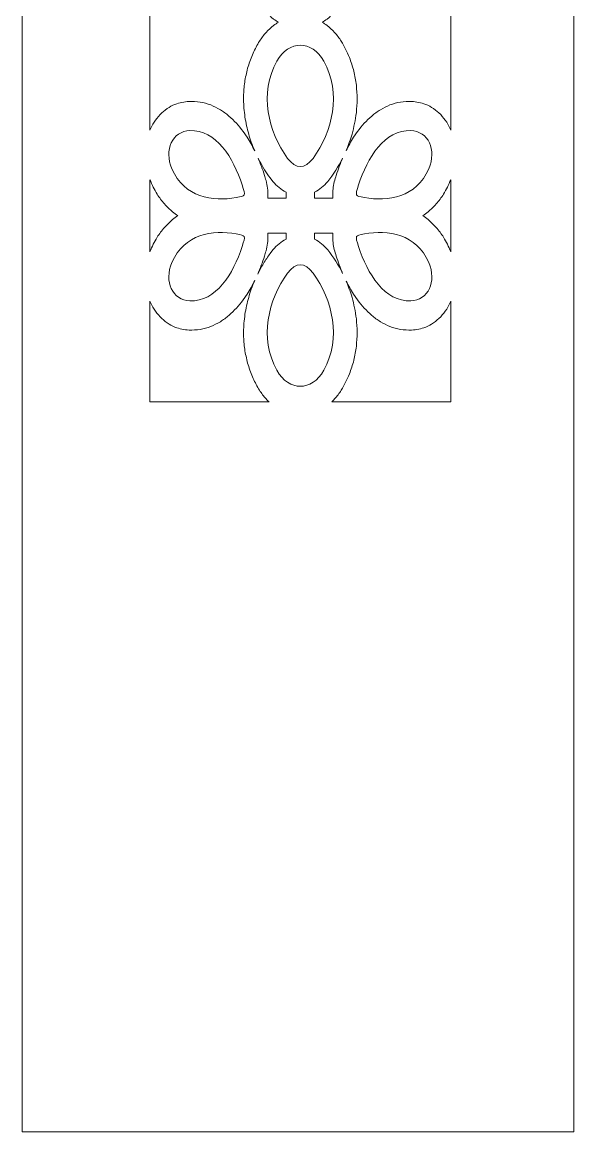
# Model space of a CAD drawing. Header units: centimetres. Extents: x -9.5 to -0.2, y -14.4 to 13.7.
# Drawn here: x -3.79 to -0.25, y -14.35 to -7.23 of the extents above; entities that cross this region are included whole.
import ezdxf

# ---------------------------------------------------------------- set-up
doc = ezdxf.new("R2010")
doc.units = ezdxf.units.CM
doc.header["$MEASUREMENT"] = 0
doc.layers.add('layer 1', color=7, linetype='Continuous')

msp = doc.modelspace()

# ---------------------------------------------------------------- linework, layer by layer
at = {"layer": 'layer 1', "color": 177, "lineweight": 9}
for points, knots in [([(-0.24995, -14.3507), (-0.24995, -14.3507), (-3.79132, -14.3507), (-3.79132, -14.3507), (-3.79132, -14.3507), (-3.79132, -14.3507), (-3.79132, 13.74302), (-3.79132, 13.74302), (-3.79132, 13.74302), (-3.79132, 13.74302), (-0.24995, 13.74302), (-0.24995, 13.74302), (-0.24995, 13.74302), (-0.24995, 13.74302), (-0.24995, -14.3507), (-0.24995, -14.3507)], [0, 0, 0, 0, 0.2, 0.2, 0.2, 0.2, 0.4, 0.4, 0.4, 0.4, 0.6, 0.6, 0.6, 0.6, 1, 1, 1, 1]), ([(-2.29858, -8.05704), (-2.30639, -8.03903), (-2.31377, -8.02068), (-2.32084, -8.00169), (-2.32084, -8.00169), (-2.33269, -7.96669), (-2.34254, -7.9324), (-2.35115, -7.89596), (-2.35115, -7.89596), (-2.35875, -7.85824), (-2.36415, -7.82198), (-2.36784, -7.78335), (-2.36784, -7.78335), (-2.3696, -7.75368), (-2.3702, -7.72514), (-2.36971, -7.69538), (-2.36971, -7.69538), (-2.36801, -7.6649), (-2.36521, -7.63595), (-2.36106, -7.60582), (-2.36106, -7.60582), (-2.35552, -7.57516), (-2.34902, -7.5464), (-2.34093, -7.51661), (-2.34093, -7.51661), (-2.33131, -7.48653), (-2.32095, -7.45862), (-2.30883, -7.42994), (-2.30883, -7.42994), (-2.29615, -7.40341), (-2.28318, -7.37857), (-2.26833, -7.35381), (-2.26833, -7.35381), (-2.25479, -7.3337), (-2.24123, -7.31571), (-2.22591, -7.29765), (-2.22591, -7.29765), (-2.20998, -7.28095), (-2.19439, -7.26645), (-2.17696, -7.25221), (-2.17696, -7.25221), (-2.16663, -7.24483), (-2.15652, -7.23815), (-2.14615, -7.23191), (-2.14615, -7.23191), (-2.15652, -7.22566), (-2.16663, -7.219), (-2.17696, -7.21161), (-2.17696, -7.21161), (-2.19439, -7.19737), (-2.20998, -7.18287), (-2.22591, -7.16618), (-2.22591, -7.16618), (-2.24123, -7.14812), (-2.25479, -7.13013), (-2.26833, -7.11002), (-2.26833, -7.11002), (-2.28318, -7.08525), (-2.29615, -7.06041), (-2.30883, -7.03388), (-2.30883, -7.03388), (-2.32095, -7.00521), (-2.33131, -6.9773), (-2.34093, -6.94722), (-2.34093, -6.94722), (-2.34902, -6.91742), (-2.35552, -6.88867), (-2.36106, -6.858), (-2.36106, -6.858), (-2.36522, -6.82787), (-2.36801, -6.79893), (-2.36971, -6.76845), (-2.36971, -6.76845), (-2.3702, -6.73869), (-2.3696, -6.71014), (-2.36785, -6.68047), (-2.36785, -6.68047), (-2.36415, -6.64184), (-2.35875, -6.60558), (-2.35115, -6.56786), (-2.35115, -6.56786), (-2.34255, -6.53142), (-2.33269, -6.49712), (-2.32084, -6.46212), (-2.32084, -6.46212), (-2.31354, -6.44252), (-2.30589, -6.42362), (-2.29781, -6.40519), (-2.29781, -6.40519), (-2.31261, -6.43538), (-2.32885, -6.4647), (-2.34673, -6.4934), (-2.34673, -6.4934), (-2.34673, -6.4934), (-2.3721, -6.53036), (-2.3721, -6.53036), (-2.3721, -6.53036), (-2.40071, -6.56805), (-2.42974, -6.59988), (-2.46373, -6.63007), (-2.46373, -6.63007), (-2.48194, -6.64476), (-2.49992, -6.65781), (-2.51918, -6.67033), (-2.51918, -6.67033), (-2.53972, -6.6821), (-2.55968, -6.69199), (-2.58113, -6.70106), (-2.58113, -6.70106), (-2.60376, -6.70896), (-2.62542, -6.71491), (-2.64865, -6.71965), (-2.64865, -6.71965), (-2.6728, -6.72286), (-2.69564, -6.72426), (-2.71994, -6.72408), (-2.71994, -6.72408), (-2.75187, -6.72167), (-2.77977, -6.71585), (-2.81046, -6.70466), (-2.81046, -6.70466), (-2.82816, -6.69675), (-2.84422, -6.68815), (-2.86098, -6.67758), (-2.86098, -6.67758), (-2.87726, -6.66563), (-2.89165, -6.65341), (-2.90652, -6.63891), (-2.90652, -6.63891), (-2.92064, -6.62311), (-2.93276, -6.60757), (-2.945, -6.58954), (-2.945, -6.58954), (-2.95498, -6.57258), (-2.96339, -6.55626), (-2.97144, -6.53823), (-2.97144, -6.53823), (-2.97144, -6.53823), (-2.97144, -7.92558), (-2.97144, -7.92558), (-2.97144, -7.92558), (-2.96339, -7.90755), (-2.95498, -7.89124), (-2.945, -7.87428), (-2.945, -7.87428), (-2.93276, -7.85624), (-2.92065, -7.84071), (-2.90652, -7.8249), (-2.90652, -7.8249), (-2.89165, -7.8104), (-2.87726, -7.79818), (-2.86097, -7.78623), (-2.86097, -7.78623), (-2.84421, -7.77565), (-2.82816, -7.76706), (-2.81045, -7.75915), (-2.81045, -7.75915), (-2.77976, -7.74797), (-2.75186, -7.74213), (-2.71993, -7.73975), (-2.71993, -7.73975), (-2.69564, -7.73956), (-2.6728, -7.74096), (-2.64865, -7.74416), (-2.64865, -7.74416), (-2.62542, -7.74891), (-2.60376, -7.75486), (-2.58111, -7.76276), (-2.58111, -7.76276), (-2.55968, -7.77182), (-2.53973, -7.78171), (-2.5192, -7.79347), (-2.5192, -7.79347), (-2.49993, -7.80599), (-2.48195, -7.81905), (-2.46374, -7.83374), (-2.46374, -7.83374), (-2.42974, -7.86392), (-2.4007, -7.89577), (-2.3721, -7.93346), (-2.3721, -7.93346), (-2.3721, -7.93346), (-2.34673, -7.97042), (-2.34673, -7.97042), (-2.34673, -7.97042), (-2.32916, -7.99861), (-2.31317, -8.02741), (-2.29858, -8.05704)], [0, 0, 0, 0, 0.0208333, 0.0208333, 0.0208333, 0.0208333, 0.0416667, 0.0416667, 0.0416667, 0.0416667, 0.0625, 0.0625, 0.0625, 0.0625, 0.0833333, 0.0833333, 0.0833333, 0.0833333, 0.1041667, 0.1041667, 0.1041667, 0.1041667, 0.125, 0.125, 0.125, 0.125, 0.1458333, 0.1458333, 0.1458333, 0.1458333, 0.1666667, 0.1666667, 0.1666667, 0.1666667, 0.1875, 0.1875, 0.1875, 0.1875, 0.2083333, 0.2083333, 0.2083333, 0.2083333, 0.2291667, 0.2291667, 0.2291667, 0.2291667, 0.25, 0.25, 0.25, 0.25, 0.2708333, 0.2708333, 0.2708333, 0.2708333, 0.2916667, 0.2916667, 0.2916667, 0.2916667, 0.3125, 0.3125, 0.3125, 0.3125, 0.3333333, 0.3333333, 0.3333333, 0.3333333, 0.3541667, 0.3541667, 0.3541667, 0.3541667, 0.375, 0.375, 0.375, 0.375, 0.3958333, 0.3958333, 0.3958333, 0.3958333, 0.4166667, 0.4166667, 0.4166667, 0.4166667, 0.4375, 0.4375, 0.4375, 0.4375, 0.4583333, 0.4583333, 0.4583333, 0.4583333, 0.4791667, 0.4791667, 0.4791667, 0.4791667, 0.5, 0.5, 0.5, 0.5, 0.5208333, 0.5208333, 0.5208333, 0.5208333, 0.5416667, 0.5416667, 0.5416667, 0.5416667, 0.5625, 0.5625, 0.5625, 0.5625, 0.5833333, 0.5833333, 0.5833333, 0.5833333, 0.6041667, 0.6041667, 0.6041667, 0.6041667, 0.625, 0.625, 0.625, 0.625, 0.6458333, 0.6458333, 0.6458333, 0.6458333, 0.6666667, 0.6666667, 0.6666667, 0.6666667, 0.6875, 0.6875, 0.6875, 0.6875, 0.7083333, 0.7083333, 0.7083333, 0.7083333, 0.7291667, 0.7291667, 0.7291667, 0.7291667, 0.75, 0.75, 0.75, 0.75, 0.7708333, 0.7708333, 0.7708333, 0.7708333, 0.7916667, 0.7916667, 0.7916667, 0.7916667, 0.8125, 0.8125, 0.8125, 0.8125, 0.8333333, 0.8333333, 0.8333333, 0.8333333, 0.8541667, 0.8541667, 0.8541667, 0.8541667, 0.875, 0.875, 0.875, 0.875, 0.8958333, 0.8958333, 0.8958333, 0.8958333, 0.9166667, 0.9166667, 0.9166667, 0.9166667, 0.9375, 0.9375, 0.9375, 0.9375, 0.9583333, 0.9583333, 0.9583333, 0.9583333, 1, 1, 1, 1]), ([(-1.03978, -6.53823), (-1.04783, -6.55626), (-1.05626, -6.57259), (-1.06623, -6.58954), (-1.06623, -6.58954), (-1.07848, -6.60758), (-1.09059, -6.62312), (-1.10472, -6.63892), (-1.10472, -6.63892), (-1.11958, -6.65342), (-1.13397, -6.66563), (-1.15025, -6.67759), (-1.15025, -6.67759), (-1.16701, -6.68816), (-1.18307, -6.69675), (-1.20076, -6.70466), (-1.20076, -6.70466), (-1.23145, -6.71585), (-1.25936, -6.72168), (-1.29128, -6.72408), (-1.29128, -6.72408), (-1.31559, -6.72426), (-1.33843, -6.72286), (-1.36258, -6.71965), (-1.36258, -6.71965), (-1.38581, -6.71491), (-1.40747, -6.70896), (-1.43011, -6.70106), (-1.43011, -6.70106), (-1.45155, -6.69199), (-1.47151, -6.6821), (-1.49205, -6.67033), (-1.49205, -6.67033), (-1.51131, -6.65781), (-1.52929, -6.64476), (-1.54749, -6.63007), (-1.54749, -6.63007), (-1.58149, -6.59989), (-1.61052, -6.56805), (-1.63913, -6.53036), (-1.63913, -6.53036), (-1.63913, -6.53036), (-1.6645, -6.4934), (-1.6645, -6.4934), (-1.6645, -6.4934), (-1.68152, -6.4661), (-1.69703, -6.43825), (-1.71123, -6.40963), (-1.71123, -6.40963), (-1.69703, -6.44364), (-1.68477, -6.4777), (-1.67369, -6.51406), (-1.67369, -6.51406), (-1.66129, -6.55996), (-1.65241, -6.60396), (-1.64613, -6.65176), (-1.64613, -6.65176), (-1.64333, -6.68106), (-1.64167, -6.70936), (-1.64103, -6.73887), (-1.64103, -6.73887), (-1.64153, -6.76913), (-1.64315, -6.798), (-1.64604, -6.82808), (-1.64604, -6.82808), (-1.65026, -6.85876), (-1.65551, -6.88765), (-1.66227, -6.91765), (-1.66227, -6.91765), (-1.67052, -6.948), (-1.67958, -6.97628), (-1.69037, -7.00541), (-1.69037, -7.00541), (-1.70608, -7.0426), (-1.72266, -7.07629), (-1.7429, -7.11002), (-1.7429, -7.11002), (-1.75643, -7.13013), (-1.77, -7.14811), (-1.7853, -7.16617), (-1.7853, -7.16617), (-1.80123, -7.18286), (-1.81684, -7.19737), (-1.83426, -7.21161), (-1.83426, -7.21161), (-1.84459, -7.21899), (-1.85471, -7.22566), (-1.86508, -7.23191), (-1.86508, -7.23191), (-1.85471, -7.23815), (-1.84459, -7.24483), (-1.83425, -7.25222), (-1.83425, -7.25222), (-1.81684, -7.26645), (-1.80123, -7.28097), (-1.7853, -7.29765), (-1.7853, -7.29765), (-1.77, -7.31571), (-1.75643, -7.3337), (-1.7429, -7.3538), (-1.7429, -7.3538), (-1.72266, -7.38753), (-1.70608, -7.42122), (-1.69037, -7.45841), (-1.69037, -7.45841), (-1.67958, -7.48754), (-1.67052, -7.51581), (-1.66227, -7.54618), (-1.66227, -7.54618), (-1.65551, -7.57618), (-1.65026, -7.60507), (-1.64604, -7.63575), (-1.64604, -7.63575), (-1.64315, -7.66582), (-1.64153, -7.69469), (-1.64103, -7.72495), (-1.64103, -7.72495), (-1.64167, -7.75446), (-1.64333, -7.78277), (-1.64613, -7.81207), (-1.64613, -7.81207), (-1.65241, -7.85986), (-1.66129, -7.90385), (-1.67369, -7.94976), (-1.67369, -7.94976), (-1.68476, -7.98611), (-1.69702, -8.02017), (-1.71122, -8.05417), (-1.71122, -8.05417), (-1.69702, -8.02556), (-1.68151, -7.99771), (-1.66449, -7.97042), (-1.66449, -7.97042), (-1.66449, -7.97042), (-1.63912, -7.93345), (-1.63912, -7.93345), (-1.63912, -7.93345), (-1.61052, -7.89576), (-1.58148, -7.86391), (-1.54748, -7.83374), (-1.54748, -7.83374), (-1.52928, -7.81904), (-1.51129, -7.80599), (-1.49203, -7.79347), (-1.49203, -7.79347), (-1.4715, -7.78172), (-1.45154, -7.77182), (-1.43012, -7.76276), (-1.43012, -7.76276), (-1.40747, -7.75485), (-1.38581, -7.74891), (-1.36258, -7.74416), (-1.36258, -7.74416), (-1.33843, -7.74096), (-1.31559, -7.73956), (-1.29129, -7.73975), (-1.29129, -7.73975), (-1.25937, -7.74213), (-1.23146, -7.74797), (-1.20077, -7.75915), (-1.20077, -7.75915), (-1.18307, -7.76706), (-1.16702, -7.77565), (-1.15026, -7.78623), (-1.15026, -7.78623), (-1.13397, -7.79818), (-1.11958, -7.8104), (-1.10471, -7.8249), (-1.10471, -7.8249), (-1.09059, -7.8407), (-1.07848, -7.85624), (-1.06623, -7.87428), (-1.06623, -7.87428), (-1.05625, -7.89123), (-1.04783, -7.90755), (-1.03978, -7.92558), (-1.03978, -7.92558), (-1.03978, -7.92558), (-1.03978, -6.53823), (-1.03978, -6.53823)], [0, 0, 0, 0, 0.0217391, 0.0217391, 0.0217391, 0.0217391, 0.0434783, 0.0434783, 0.0434783, 0.0434783, 0.0652174, 0.0652174, 0.0652174, 0.0652174, 0.0869565, 0.0869565, 0.0869565, 0.0869565, 0.1086957, 0.1086957, 0.1086957, 0.1086957, 0.1304348, 0.1304348, 0.1304348, 0.1304348, 0.1521739, 0.1521739, 0.1521739, 0.1521739, 0.173913, 0.173913, 0.173913, 0.173913, 0.1956522, 0.1956522, 0.1956522, 0.1956522, 0.2173913, 0.2173913, 0.2173913, 0.2173913, 0.2391304, 0.2391304, 0.2391304, 0.2391304, 0.2608696, 0.2608696, 0.2608696, 0.2608696, 0.2826087, 0.2826087, 0.2826087, 0.2826087, 0.3043478, 0.3043478, 0.3043478, 0.3043478, 0.326087, 0.326087, 0.326087, 0.326087, 0.3478261, 0.3478261, 0.3478261, 0.3478261, 0.3695652, 0.3695652, 0.3695652, 0.3695652, 0.3913043, 0.3913043, 0.3913043, 0.3913043, 0.4130435, 0.4130435, 0.4130435, 0.4130435, 0.4347826, 0.4347826, 0.4347826, 0.4347826, 0.4565217, 0.4565217, 0.4565217, 0.4565217, 0.4782609, 0.4782609, 0.4782609, 0.4782609, 0.5, 0.5, 0.5, 0.5, 0.5217391, 0.5217391, 0.5217391, 0.5217391, 0.5434783, 0.5434783, 0.5434783, 0.5434783, 0.5652174, 0.5652174, 0.5652174, 0.5652174, 0.5869565, 0.5869565, 0.5869565, 0.5869565, 0.6086957, 0.6086957, 0.6086957, 0.6086957, 0.6304348, 0.6304348, 0.6304348, 0.6304348, 0.6521739, 0.6521739, 0.6521739, 0.6521739, 0.673913, 0.673913, 0.673913, 0.673913, 0.6956522, 0.6956522, 0.6956522, 0.6956522, 0.7173913, 0.7173913, 0.7173913, 0.7173913, 0.7391304, 0.7391304, 0.7391304, 0.7391304, 0.7608696, 0.7608696, 0.7608696, 0.7608696, 0.7826087, 0.7826087, 0.7826087, 0.7826087, 0.8043478, 0.8043478, 0.8043478, 0.8043478, 0.826087, 0.826087, 0.826087, 0.826087, 0.8478261, 0.8478261, 0.8478261, 0.8478261, 0.8695652, 0.8695652, 0.8695652, 0.8695652, 0.8913043, 0.8913043, 0.8913043, 0.8913043, 0.9130435, 0.9130435, 0.9130435, 0.9130435, 0.9347826, 0.9347826, 0.9347826, 0.9347826, 0.9565217, 0.9565217, 0.9565217, 0.9565217, 1, 1, 1, 1]), ([(-2.087, -8.10571), (-2.2117, -7.93423), (-2.2724, -7.68728), (-2.15624, -7.48198), (-2.15624, -7.48198), (-2.07853, -7.34463), (-1.93268, -7.34465), (-1.85498, -7.48198), (-1.85498, -7.48198), (-1.73882, -7.68728), (-1.79952, -7.93423), (-1.92422, -8.10571), (-1.92422, -8.10571), (-1.97549, -8.17624), (-2.03573, -8.17623), (-2.087, -8.10571)], [0, 0, 0, 0, 0.2, 0.2, 0.2, 0.2, 0.4, 0.4, 0.4, 0.4, 0.6, 0.6, 0.6, 0.6, 1, 1, 1, 1]), ([(-2.41719, -8.35676), (-2.56763, -8.38526), (-2.75112, -8.35543), (-2.82988, -8.17294), (-2.82988, -8.17294), (-2.88257, -8.05086), (-2.82687, -7.93186), (-2.71485, -7.92712), (-2.71485, -7.92712), (-2.54738, -7.92003), (-2.4347, -8.10118), (-2.37948, -8.27619), (-2.37948, -8.27619), (-2.35677, -8.34815), (-2.35532, -8.34505), (-2.41719, -8.35676)], [0, 0, 0, 0, 0.2, 0.2, 0.2, 0.2, 0.4, 0.4, 0.4, 0.4, 0.6, 0.6, 0.6, 0.6, 1, 1, 1, 1]), ([(-1.59404, -8.35676), (-1.4436, -8.38526), (-1.2601, -8.35543), (-1.18134, -8.17294), (-1.18134, -8.17294), (-1.12865, -8.05086), (-1.18436, -7.93186), (-1.29637, -7.92712), (-1.29637, -7.92712), (-1.46384, -7.92003), (-1.57652, -8.10118), (-1.63174, -8.27619), (-1.63174, -8.27619), (-1.65446, -8.34815), (-1.6559, -8.34505), (-1.59404, -8.35676)], [0, 0, 0, 0, 0.2, 0.2, 0.2, 0.2, 0.4, 0.4, 0.4, 0.4, 0.6, 0.6, 0.6, 0.6, 1, 1, 1, 1]), ([(-2.1999, -8.23112), (-2.22448, -8.19631), (-2.24647, -8.16112), (-2.26746, -8.12287), (-2.26746, -8.12287), (-2.27069, -8.11656), (-2.27385, -8.11025), (-2.27694, -8.10394), (-2.27694, -8.10394), (-2.26164, -8.13939), (-2.24807, -8.17613), (-2.23593, -8.21455), (-2.23593, -8.21455), (-2.23243, -8.22561), (-2.22898, -8.23668), (-2.22574, -8.24785), (-2.22574, -8.24785), (-2.21648, -8.28176), (-2.21298, -8.31068), (-2.21341, -8.34678), (-2.21341, -8.34678), (-2.21341, -8.34678), (-2.21497, -8.36101), (-2.21497, -8.36101), (-2.21497, -8.36101), (-2.21497, -8.36101), (-2.09675, -8.36101), (-2.09675, -8.36101), (-2.09675, -8.36101), (-2.09675, -8.36101), (-2.09675, -8.32301), (-2.09675, -8.32301), (-2.09675, -8.32301), (-2.12887, -8.30611), (-2.15543, -8.28399), (-2.18223, -8.25365), (-2.18223, -8.25365), (-2.18223, -8.25365), (-2.1999, -8.23112), (-2.1999, -8.23112)], [0, 0, 0, 0, 0.0909091, 0.0909091, 0.0909091, 0.0909091, 0.1818182, 0.1818182, 0.1818182, 0.1818182, 0.2727273, 0.2727273, 0.2727273, 0.2727273, 0.3636364, 0.3636364, 0.3636364, 0.3636364, 0.4545455, 0.4545455, 0.4545455, 0.4545455, 0.5454545, 0.5454545, 0.5454545, 0.5454545, 0.6363636, 0.6363636, 0.6363636, 0.6363636, 0.7272727, 0.7272727, 0.7272727, 0.7272727, 0.8181818, 0.8181818, 0.8181818, 0.8181818, 1, 1, 1, 1]), ([(-1.91448, -8.36101), (-1.91448, -8.36101), (-1.79625, -8.36101), (-1.79625, -8.36101), (-1.79625, -8.36101), (-1.79625, -8.36101), (-1.79783, -8.34679), (-1.79783, -8.34679), (-1.79783, -8.34679), (-1.79819, -8.31394), (-1.79552, -8.28724), (-1.78773, -8.25605), (-1.78773, -8.25605), (-1.7839, -8.24203), (-1.77965, -8.22828), (-1.77528, -8.21449), (-1.77528, -8.21449), (-1.76304, -8.17586), (-1.7494, -8.13894), (-1.734, -8.10331), (-1.734, -8.10331), (-1.76134, -8.15742), (-1.79223, -8.20854), (-1.829, -8.25366), (-1.829, -8.25366), (-1.8556, -8.28376), (-1.8818, -8.30559), (-1.91448, -8.32334), (-1.91448, -8.32334), (-1.91448, -8.32334), (-1.91448, -8.36101), (-1.91448, -8.36101)], [0, 0, 0, 0, 0.1111111, 0.1111111, 0.1111111, 0.1111111, 0.2222222, 0.2222222, 0.2222222, 0.2222222, 0.3333333, 0.3333333, 0.3333333, 0.3333333, 0.4444444, 0.4444444, 0.4444444, 0.4444444, 0.5555556, 0.5555556, 0.5555556, 0.5555556, 0.6666667, 0.6666667, 0.6666667, 0.6666667, 0.7777778, 0.7777778, 0.7777778, 0.7777778, 1, 1, 1, 1]), ([(-2.97144, -8.70426), (-2.95791, -8.6711), (-2.94298, -8.64178), (-2.92519, -8.61174), (-2.92519, -8.61174), (-2.91025, -8.5893), (-2.89525, -8.56912), (-2.87838, -8.54889), (-2.87838, -8.54889), (-2.86131, -8.53051), (-2.84438, -8.51413), (-2.82585, -8.49807), (-2.82585, -8.49807), (-2.81445, -8.4892), (-2.80315, -8.48106), (-2.79177, -8.47351), (-2.79177, -8.47351), (-2.80321, -8.46584), (-2.81447, -8.45768), (-2.82585, -8.44883), (-2.82585, -8.44883), (-2.84438, -8.43277), (-2.8613, -8.41639), (-2.87838, -8.39802), (-2.87838, -8.39802), (-2.89525, -8.37778), (-2.91025, -8.35761), (-2.92519, -8.33516), (-2.92519, -8.33516), (-2.94298, -8.30512), (-2.95791, -8.27579), (-2.97144, -8.24264), (-2.97144, -8.24264), (-2.97144, -8.24264), (-2.97144, -8.70426), (-2.97144, -8.70426)], [0, 0, 0, 0, 0.1, 0.1, 0.1, 0.1, 0.2, 0.2, 0.2, 0.2, 0.3, 0.3, 0.3, 0.3, 0.4, 0.4, 0.4, 0.4, 0.5, 0.5, 0.5, 0.5, 0.6, 0.6, 0.6, 0.6, 0.7, 0.7, 0.7, 0.7, 0.8, 0.8, 0.8, 0.8, 1, 1, 1, 1]), ([(-1.03978, -8.24264), (-1.05331, -8.2758), (-1.06825, -8.30513), (-1.08603, -8.33516), (-1.08603, -8.33516), (-1.10098, -8.35761), (-1.11598, -8.37778), (-1.13285, -8.39802), (-1.13285, -8.39802), (-1.14994, -8.4164), (-1.16686, -8.43278), (-1.18539, -8.44884), (-1.18539, -8.44884), (-1.19674, -8.45766), (-1.20796, -8.46579), (-1.21936, -8.47345), (-1.21936, -8.47345), (-1.20796, -8.4811), (-1.19673, -8.48924), (-1.18538, -8.49807), (-1.18538, -8.49807), (-1.16685, -8.51413), (-1.14993, -8.53051), (-1.13285, -8.54888), (-1.13285, -8.54888), (-1.11598, -8.56912), (-1.10097, -8.58929), (-1.08603, -8.61174), (-1.08603, -8.61174), (-1.06825, -8.64178), (-1.05331, -8.67109), (-1.03978, -8.70425), (-1.03978, -8.70425), (-1.03978, -8.70425), (-1.03978, -8.24264), (-1.03978, -8.24264)], [0, 0, 0, 0, 0.1, 0.1, 0.1, 0.1, 0.2, 0.2, 0.2, 0.2, 0.3, 0.3, 0.3, 0.3, 0.4, 0.4, 0.4, 0.4, 0.5, 0.5, 0.5, 0.5, 0.6, 0.6, 0.6, 0.6, 0.7, 0.7, 0.7, 0.7, 0.8, 0.8, 0.8, 0.8, 1, 1, 1, 1]), ([(-2.41719, -8.59015), (-2.56763, -8.56164), (-2.75112, -8.59147), (-2.82988, -8.77396), (-2.82988, -8.77396), (-2.88257, -8.89605), (-2.82687, -9.01505), (-2.71485, -9.01979), (-2.71485, -9.01979), (-2.54738, -9.02687), (-2.4347, -8.84572), (-2.37948, -8.67072), (-2.37948, -8.67072), (-2.35677, -8.59875), (-2.35532, -8.60186), (-2.41719, -8.59015)], [0, 0, 0, 0, 0.2, 0.2, 0.2, 0.2, 0.4, 0.4, 0.4, 0.4, 0.6, 0.6, 0.6, 0.6, 1, 1, 1, 1]), ([(-2.09675, -8.5859), (-2.09675, -8.5859), (-2.09675, -8.62388), (-2.09675, -8.62388), (-2.09675, -8.62388), (-2.12888, -8.6408), (-2.15543, -8.66291), (-2.18224, -8.69327), (-2.18224, -8.69327), (-2.18224, -8.69327), (-2.19991, -8.7158), (-2.19991, -8.7158), (-2.19991, -8.7158), (-2.21454, -8.73652), (-2.22843, -8.75741), (-2.24203, -8.7792), (-2.24203, -8.7792), (-2.25551, -8.8022), (-2.26791, -8.8252), (-2.27945, -8.84872), (-2.27945, -8.84872), (-2.26311, -8.81149), (-2.24872, -8.77284), (-2.23592, -8.73234), (-2.23592, -8.73234), (-2.23242, -8.72128), (-2.22898, -8.71022), (-2.22574, -8.69905), (-2.22574, -8.69905), (-2.21648, -8.66514), (-2.21298, -8.63621), (-2.21341, -8.60011), (-2.21341, -8.60011), (-2.21341, -8.60011), (-2.21497, -8.5859), (-2.21497, -8.5859), (-2.21497, -8.5859), (-2.21497, -8.5859), (-2.09675, -8.5859), (-2.09675, -8.5859)], [0, 0, 0, 0, 0.0909091, 0.0909091, 0.0909091, 0.0909091, 0.1818182, 0.1818182, 0.1818182, 0.1818182, 0.2727273, 0.2727273, 0.2727273, 0.2727273, 0.3636364, 0.3636364, 0.3636364, 0.3636364, 0.4545455, 0.4545455, 0.4545455, 0.4545455, 0.5454545, 0.5454545, 0.5454545, 0.5454545, 0.6363636, 0.6363636, 0.6363636, 0.6363636, 0.7272727, 0.7272727, 0.7272727, 0.7272727, 0.8181818, 0.8181818, 0.8181818, 0.8181818, 1, 1, 1, 1]), ([(-1.91448, -8.62356), (-1.91448, -8.62356), (-1.91448, -8.5859), (-1.91448, -8.5859), (-1.91448, -8.5859), (-1.91448, -8.5859), (-1.79625, -8.5859), (-1.79625, -8.5859), (-1.79625, -8.5859), (-1.79625, -8.5859), (-1.79783, -8.6001), (-1.79783, -8.6001), (-1.79783, -8.6001), (-1.79819, -8.63296), (-1.79552, -8.65967), (-1.78773, -8.69085), (-1.78773, -8.69085), (-1.7839, -8.70486), (-1.77965, -8.71859), (-1.77529, -8.73236), (-1.77529, -8.73236), (-1.76307, -8.77099), (-1.74943, -8.80791), (-1.73403, -8.84353), (-1.73403, -8.84353), (-1.76137, -8.78945), (-1.79224, -8.73836), (-1.82899, -8.69325), (-1.82899, -8.69325), (-1.85559, -8.66315), (-1.8818, -8.6413), (-1.91448, -8.62356)], [0, 0, 0, 0, 0.1111111, 0.1111111, 0.1111111, 0.1111111, 0.2222222, 0.2222222, 0.2222222, 0.2222222, 0.3333333, 0.3333333, 0.3333333, 0.3333333, 0.4444444, 0.4444444, 0.4444444, 0.4444444, 0.5555556, 0.5555556, 0.5555556, 0.5555556, 0.6666667, 0.6666667, 0.6666667, 0.6666667, 0.7777778, 0.7777778, 0.7777778, 0.7777778, 1, 1, 1, 1]), ([(-1.59404, -8.59014), (-1.44359, -8.56164), (-1.2601, -8.59147), (-1.18134, -8.77396), (-1.18134, -8.77396), (-1.12865, -8.89605), (-1.18435, -9.01505), (-1.29638, -9.01979), (-1.29638, -9.01979), (-1.46384, -9.02688), (-1.57653, -8.84572), (-1.63174, -8.67072), (-1.63174, -8.67072), (-1.65445, -8.59875), (-1.6559, -8.60185), (-1.59404, -8.59014)], [0, 0, 0, 0, 0.2, 0.2, 0.2, 0.2, 0.4, 0.4, 0.4, 0.4, 0.6, 0.6, 0.6, 0.6, 1, 1, 1, 1]), ([(-2.087, -8.8412), (-2.2117, -9.01268), (-2.27241, -9.25963), (-2.15624, -9.46493), (-2.15624, -9.46493), (-2.07853, -9.60228), (-1.93268, -9.60226), (-1.85498, -9.46493), (-1.85498, -9.46493), (-1.73882, -9.25963), (-1.79952, -9.01268), (-1.92422, -8.8412), (-1.92422, -8.8412), (-1.97549, -8.77067), (-2.03573, -8.77068), (-2.087, -8.8412)], [0, 0, 0, 0, 0.2, 0.2, 0.2, 0.2, 0.4, 0.4, 0.4, 0.4, 0.6, 0.6, 0.6, 0.6, 1, 1, 1, 1]), ([(-2.20677, -9.66841), (-2.21319, -9.6623), (-2.21952, -9.65596), (-2.22591, -9.64926), (-2.22591, -9.64926), (-2.24123, -9.6312), (-2.25479, -9.61321), (-2.26833, -9.5931), (-2.26833, -9.5931), (-2.28318, -9.56834), (-2.29615, -9.5435), (-2.30883, -9.51696), (-2.30883, -9.51696), (-2.32095, -9.48829), (-2.33131, -9.46039), (-2.34093, -9.43031), (-2.34093, -9.43031), (-2.34902, -9.40051), (-2.35552, -9.37175), (-2.36106, -9.34109), (-2.36106, -9.34109), (-2.36522, -9.31096), (-2.36801, -9.28201), (-2.36971, -9.25153), (-2.36971, -9.25153), (-2.3702, -9.22177), (-2.3696, -9.19323), (-2.36785, -9.16355), (-2.36785, -9.16355), (-2.36415, -9.12493), (-2.35875, -9.08867), (-2.35115, -9.05095), (-2.35115, -9.05095), (-2.34255, -9.01451), (-2.33269, -8.98021), (-2.32084, -8.94521), (-2.32084, -8.94521), (-2.31354, -8.92561), (-2.30589, -8.90671), (-2.29781, -8.88828), (-2.29781, -8.88828), (-2.31261, -8.91847), (-2.32885, -8.94778), (-2.34673, -8.97648), (-2.34673, -8.97648), (-2.34673, -8.97648), (-2.3721, -9.01345), (-2.3721, -9.01345), (-2.3721, -9.01345), (-2.40071, -9.05114), (-2.42974, -9.08297), (-2.46373, -9.11315), (-2.46373, -9.11315), (-2.48194, -9.12784), (-2.49992, -9.1409), (-2.51918, -9.15341), (-2.51918, -9.15341), (-2.53972, -9.16519), (-2.55968, -9.17508), (-2.58113, -9.18415), (-2.58113, -9.18415), (-2.60376, -9.19204), (-2.62542, -9.198), (-2.64865, -9.20274), (-2.64865, -9.20274), (-2.6728, -9.20595), (-2.69564, -9.20735), (-2.71994, -9.20716), (-2.71994, -9.20716), (-2.75187, -9.20476), (-2.77977, -9.19894), (-2.81046, -9.18775), (-2.81046, -9.18775), (-2.82816, -9.17984), (-2.84422, -9.17124), (-2.86098, -9.16067), (-2.86098, -9.16067), (-2.87726, -9.14871), (-2.89165, -9.1365), (-2.90652, -9.122), (-2.90652, -9.122), (-2.92064, -9.1062), (-2.93276, -9.09066), (-2.945, -9.07262), (-2.945, -9.07262), (-2.95498, -9.05567), (-2.96339, -9.03934), (-2.97144, -9.02132), (-2.97144, -9.02132), (-2.97144, -9.02132), (-2.97144, -9.66841), (-2.97144, -9.66841), (-2.97144, -9.66841), (-2.97144, -9.66841), (-2.20677, -9.66841), (-2.20677, -9.66841)], [0, 0, 0, 0, 0.04, 0.04, 0.04, 0.04, 0.08, 0.08, 0.08, 0.08, 0.12, 0.12, 0.12, 0.12, 0.16, 0.16, 0.16, 0.16, 0.2, 0.2, 0.2, 0.2, 0.24, 0.24, 0.24, 0.24, 0.28, 0.28, 0.28, 0.28, 0.32, 0.32, 0.32, 0.32, 0.36, 0.36, 0.36, 0.36, 0.4, 0.4, 0.4, 0.4, 0.44, 0.44, 0.44, 0.44, 0.48, 0.48, 0.48, 0.48, 0.52, 0.52, 0.52, 0.52, 0.56, 0.56, 0.56, 0.56, 0.6, 0.6, 0.6, 0.6, 0.64, 0.64, 0.64, 0.64, 0.68, 0.68, 0.68, 0.68, 0.72, 0.72, 0.72, 0.72, 0.76, 0.76, 0.76, 0.76, 0.8, 0.8, 0.8, 0.8, 0.84, 0.84, 0.84, 0.84, 0.88, 0.88, 0.88, 0.88, 0.92, 0.92, 0.92, 0.92, 1, 1, 1, 1]), ([(-1.03978, -9.02132), (-1.04783, -9.03935), (-1.05626, -9.05567), (-1.06623, -9.07263), (-1.06623, -9.07263), (-1.07848, -9.09067), (-1.09059, -9.10621), (-1.10472, -9.12201), (-1.10472, -9.12201), (-1.11958, -9.1365), (-1.13397, -9.14872), (-1.15025, -9.16068), (-1.15025, -9.16068), (-1.16701, -9.17124), (-1.18307, -9.17984), (-1.20076, -9.18775), (-1.20076, -9.18775), (-1.23145, -9.19894), (-1.25936, -9.20477), (-1.29128, -9.20717), (-1.29128, -9.20717), (-1.31559, -9.20735), (-1.33843, -9.20595), (-1.36258, -9.20274), (-1.36258, -9.20274), (-1.38581, -9.198), (-1.40747, -9.19205), (-1.43011, -9.18415), (-1.43011, -9.18415), (-1.45155, -9.17508), (-1.47151, -9.16519), (-1.49205, -9.15342), (-1.49205, -9.15342), (-1.51131, -9.1409), (-1.52929, -9.12785), (-1.54749, -9.11316), (-1.54749, -9.11316), (-1.58149, -9.08298), (-1.61052, -9.05114), (-1.63913, -9.01345), (-1.63913, -9.01345), (-1.63913, -9.01345), (-1.6645, -8.97648), (-1.6645, -8.97648), (-1.6645, -8.97648), (-1.68152, -8.94918), (-1.69703, -8.92133), (-1.71123, -8.89272), (-1.71123, -8.89272), (-1.69703, -8.92673), (-1.68477, -8.96079), (-1.67369, -8.99714), (-1.67369, -8.99714), (-1.66129, -9.04305), (-1.65241, -9.08705), (-1.64613, -9.13484), (-1.64613, -9.13484), (-1.64333, -9.16415), (-1.64167, -9.19245), (-1.64103, -9.22196), (-1.64103, -9.22196), (-1.64153, -9.25222), (-1.64315, -9.28109), (-1.64604, -9.31116), (-1.64604, -9.31116), (-1.65026, -9.34185), (-1.65551, -9.37074), (-1.66227, -9.40073), (-1.66227, -9.40073), (-1.67052, -9.43109), (-1.67958, -9.45936), (-1.69037, -9.4885), (-1.69037, -9.4885), (-1.70608, -9.52569), (-1.72266, -9.55938), (-1.7429, -9.59311), (-1.7429, -9.59311), (-1.75643, -9.61322), (-1.77, -9.6312), (-1.7853, -9.64926), (-1.7853, -9.64926), (-1.79169, -9.65596), (-1.79803, -9.6623), (-1.80445, -9.66841), (-1.80445, -9.66841), (-1.80445, -9.66841), (-1.03978, -9.66841), (-1.03978, -9.66841), (-1.03978, -9.66841), (-1.03978, -9.66841), (-1.03978, -9.02132), (-1.03978, -9.02132)], [0, 0, 0, 0, 0.0416667, 0.0416667, 0.0416667, 0.0416667, 0.0833333, 0.0833333, 0.0833333, 0.0833333, 0.125, 0.125, 0.125, 0.125, 0.1666667, 0.1666667, 0.1666667, 0.1666667, 0.2083333, 0.2083333, 0.2083333, 0.2083333, 0.25, 0.25, 0.25, 0.25, 0.2916667, 0.2916667, 0.2916667, 0.2916667, 0.3333333, 0.3333333, 0.3333333, 0.3333333, 0.375, 0.375, 0.375, 0.375, 0.4166667, 0.4166667, 0.4166667, 0.4166667, 0.4583333, 0.4583333, 0.4583333, 0.4583333, 0.5, 0.5, 0.5, 0.5, 0.5416667, 0.5416667, 0.5416667, 0.5416667, 0.5833333, 0.5833333, 0.5833333, 0.5833333, 0.625, 0.625, 0.625, 0.625, 0.6666667, 0.6666667, 0.6666667, 0.6666667, 0.7083333, 0.7083333, 0.7083333, 0.7083333, 0.75, 0.75, 0.75, 0.75, 0.7916667, 0.7916667, 0.7916667, 0.7916667, 0.8333333, 0.8333333, 0.8333333, 0.8333333, 0.875, 0.875, 0.875, 0.875, 0.9166667, 0.9166667, 0.9166667, 0.9166667, 1, 1, 1, 1])]:
    msp.add_open_spline(points, degree=3, knots=knots, dxfattribs=at)

doc.saveas('drawing.dxf')
